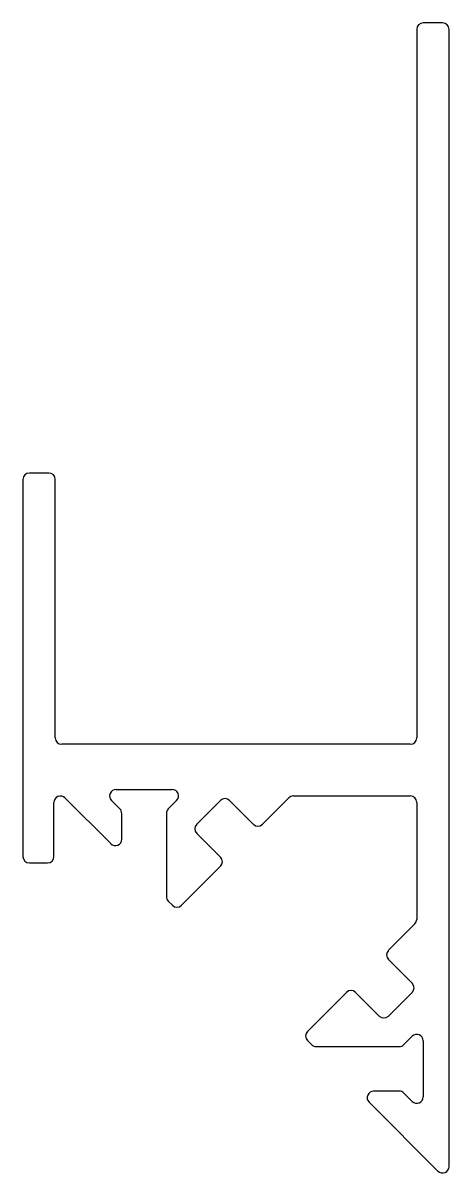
# Model space of a CAD drawing. Extents: x 1.6 to 18.1, y 0.6 to 45.1.
import ezdxf

# ---------------------------------------------------------------- set-up
doc = ezdxf.new("R2010")
doc.units = 0
doc.layers.get('0').update_dxf_attribs({"linetype": 'CONTINUOUS'})

msp = doc.modelspace()

# ---------------------------------------------------------------- linework, layer by layer
for p, q in [((17.82, 45.1), (17.07, 45.1)), ((16.82, 44.85), (16.82, 17.43)), ((18.07, 0.836), (18.07, 44.85)), ((2.57, 27.68), (1.82, 27.68)), ((1.57, 27.43), (1.57, 12.839)), ((2.82, 17.43), (2.82, 27.43)), ((16.57, 17.18), (3.07, 17.18)), ((5.173, 15.43), (7.345, 15.43)), ((12.044, 15.18), (16.57, 15.18)), ((2.77, 12.839), (2.77, 14.929)), ((3.197, 15.106), (4.969, 13.334)), ((5.322, 14.677), (4.997, 15.003)), ((7.521, 15.003), (7.196, 14.677)), ((8.299, 14.084), (9.218, 15.003)), ((9.572, 15.003), (10.491, 14.084)), ((10.845, 14.084), (11.868, 15.106)), ((16.82, 14.93), (16.82, 10.404)), ((5.396, 13.51), (5.396, 14.5)), ((7.122, 14.5), (7.122, 11.284)), ((9.218, 12.811), (8.299, 13.73)), ((1.82, 12.589), (2.52, 12.589)), ((7.709, 10.947), (9.218, 12.457)), ((7.196, 11.107), (7.355, 10.947)), ((16.747, 10.227), (15.724, 9.205)), ((15.724, 8.851), (16.643, 7.932)), ((14.098, 7.578), (12.588, 6.068)), ((15.37, 6.659), (14.451, 7.578)), ((16.643, 7.578), (15.724, 6.659)), ((16.317, 5.555), (16.643, 5.881)), ((12.588, 5.715), (12.747, 5.555)), ((12.924, 5.482), (16.141, 5.482)), ((17.07, 5.704), (17.07, 3.533)), ((16.141, 3.755), (15.151, 3.755)), ((16.643, 3.356), (16.317, 3.682)), ((14.974, 3.329), (17.643, 0.659))]:
    msp.add_line(p, q)
for centre, start, end in [((17.07, 44.85), 90, 180), ((17.82, 44.85), 0, 90), ((1.82, 27.43), 90, 180), ((2.57, 27.43), 0, 90), ((3.07, 17.43), 180, 270), ((16.57, 17.43), 270, 0), ((3.02, 14.929), 45, 180), ((5.173, 15.18), 90, 225), ((7.345, 15.18), 315, 90), ((12.044, 14.93), 90, 135), ((16.57, 14.93), 360, 90), ((9.395, 14.826), 45, 135), ((5.146, 14.5), 0, 45), ((7.372, 14.5), 135, 180), ((8.476, 13.907), 135, 225), ((10.668, 14.26), 225, 315), ((5.146, 13.51), 225, 0), ((1.82, 12.839), 180, 270), ((2.52, 12.839), 270, 0), ((9.042, 12.634), 315, 45), ((7.372, 11.284), 180, 225), ((7.532, 11.124), 225, 315), ((16.57, 10.404), 315, 0), ((15.901, 9.028), 135, 225), ((14.274, 7.401), 45, 135), ((16.466, 7.755), 315, 45), ((15.547, 6.836), 225, 315), ((12.764, 5.892), 135, 225), ((16.82, 5.704), 0, 135), ((12.924, 5.732), 225, 270), ((16.141, 5.732), 270, 315), ((15.151, 3.505), 90, 225), ((16.141, 3.505), 45, 90), ((16.82, 3.533), 225, 0), ((17.82, 0.836), 225, 0)]:
    msp.add_arc(centre, 0.25, start, end)

doc.saveas('drawing.dxf')
